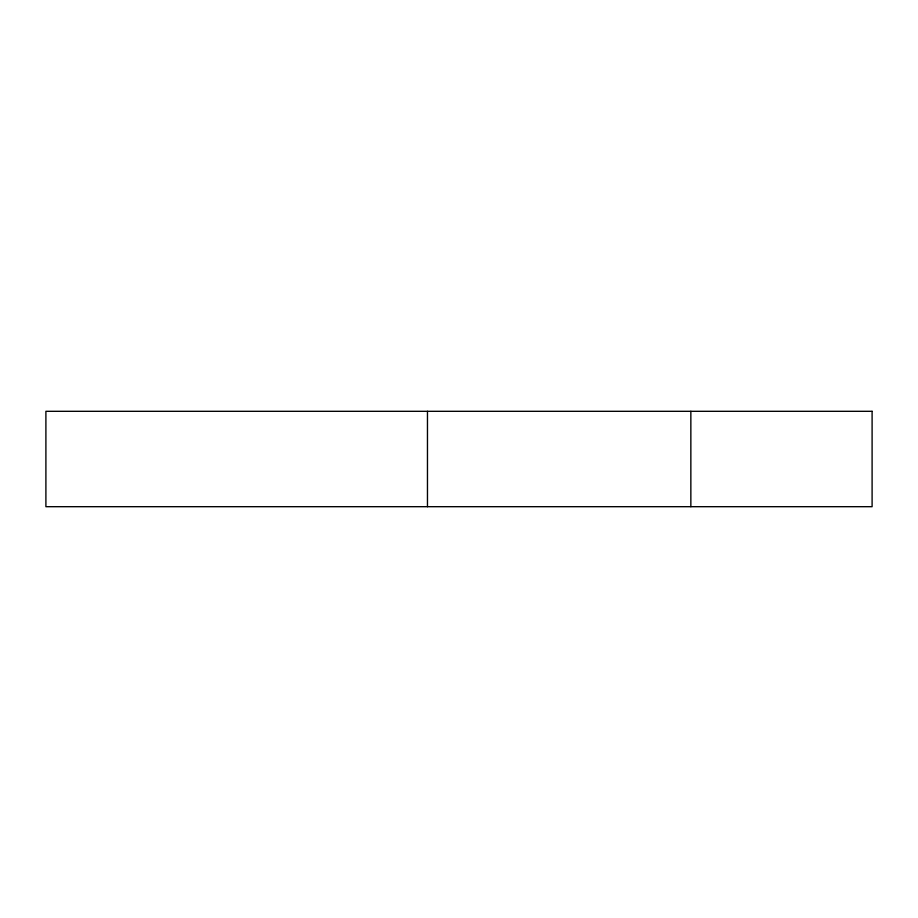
<?xml version="1.0" encoding="UTF-8"?>
<svg xmlns="http://www.w3.org/2000/svg" width="918" height="918" viewBox="0 0 918 918"><rect width="100%" height="100%" fill="white"/><g stroke="black" fill="none" stroke-linecap="round" stroke-linejoin="round"><path stroke-width="1.38" d="M690.852 411.31L690.852 506.69M427.467 411.31L427.467 506.69M872.1 411.31L45.9 411.31L45.9 506.69L872.1 506.69L872.1 411.31"/></g></svg>
